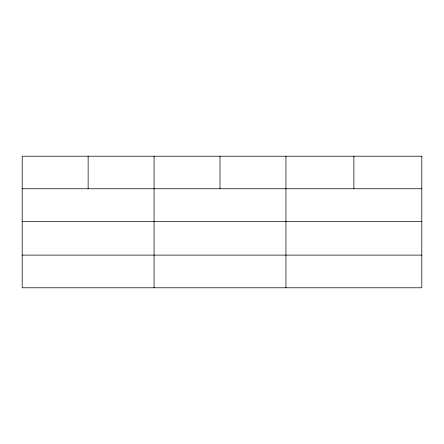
<?xml version="1.0" encoding="UTF-8"?>
<svg xmlns="http://www.w3.org/2000/svg" width="444" height="444" viewBox="0 0 444 444"><rect width="100%" height="100%" fill="white"/><g stroke="black" fill="none" stroke-linecap="round" stroke-linejoin="round"><path stroke-width="0.67" d="M22.2 188.761L421.8 188.761M22.2 221.439L421.8 221.439M22.2 255.111L421.8 255.111M353.868 156.21L353.868 188.761M285.936 156.21L285.936 287.79M220.002 156.21L220.002 188.761M154.068 156.21L154.068 287.79M88.134 156.21L88.134 188.761M421.8 156.21L22.2 156.21L22.2 287.79L421.8 287.79L421.8 156.21"/></g></svg>
